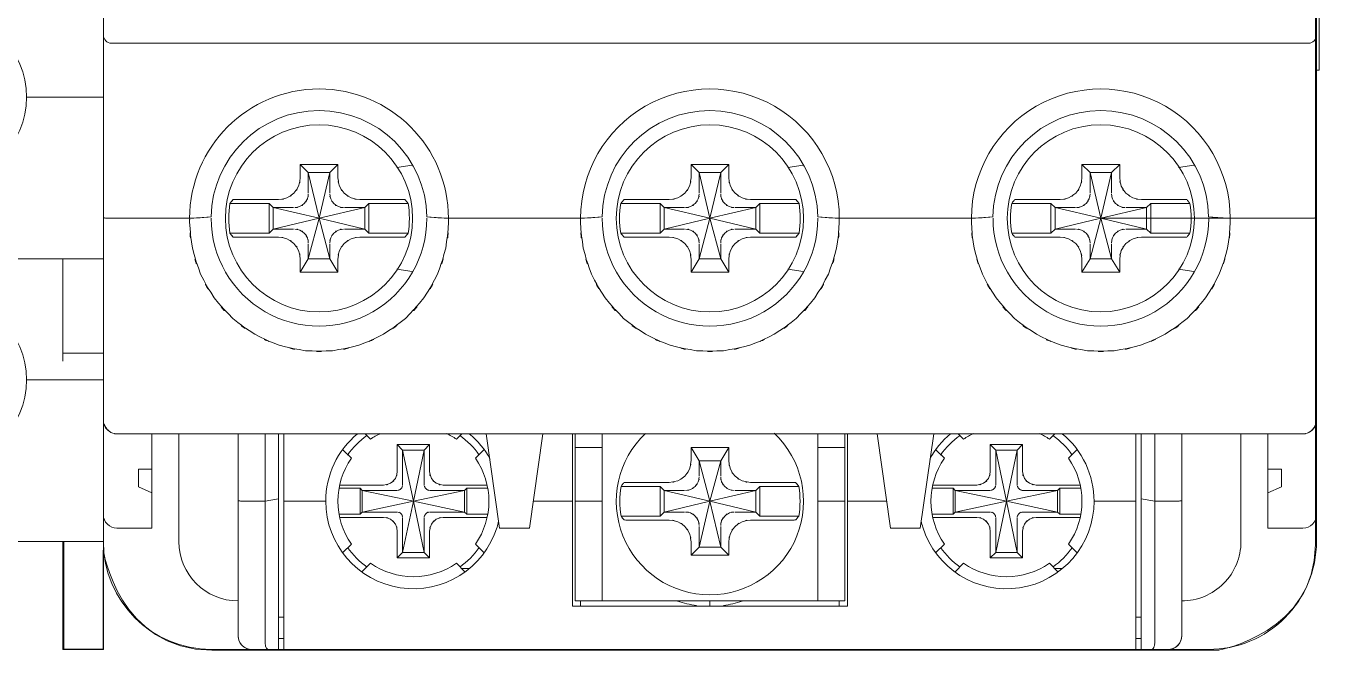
# Model space of a CAD drawing. Header units: millimetres. Extents: x 41 to 1635, y 11 to 1528.
# Drawn here: x 426.7 to 477.9, y 1109.6 to 1134.3 of the extents above; entities that cross this region are included whole.
import ezdxf

# ---------------------------------------------------------------- set-up
doc = ezdxf.new("R2010")
doc.units = ezdxf.units.MM
doc.header["$LTSCALE"] = 8
doc.layers.get('0').update_dxf_attribs({"linetype": 'CONTINUOUS'})
doc.layers.add('PDF_Geometry', color=7, linetype='CONTINUOUS')

# ---------------------------------------------------------------- blocks, each defined once
blk = doc.blocks.new('Contactor1')
at = {"layer": 'PDF_Geometry', "lineweight": 9}
for points in [[(-0.64403, -1.10581), (-0.64403, -1.16265), (-0.62273, -1.16265), (-0.62273, 0.01665), (-0.64403, 0.01665), (-0.64403, -0.04019)], [(0.01805, -0.28953), (0.01805, -0.30303), (0.01805, -0.84295), (0.01805, -0.85716), (0.01665, -0.85716)], [(-0.62273, -0.87138), (-0.66324, -0.87138)], [(-0.52245, -0.92963), (-0.53322, -0.92963), (-0.50909, -0.9353), (-0.50338, -0.91116), (-0.51474, -0.91116), (-0.50909, -0.9353), (-0.53322, -0.94099), (-0.53322, -0.92963), (-0.53535, -0.92751), (-0.53535, -0.94313)], [(-0.51903, -0.91388), (-0.51903, -0.9069), (-0.49915, -0.9069), (-0.49915, -0.91388)], [(-0.51474, -0.92194), (-0.51474, -0.91116), (-0.51903, -0.9069)], [(-0.50338, -0.92194), (-0.50338, -0.91116), (-0.49915, -0.9069)], [(-0.46806, -0.90858), (-0.46001, -0.90724)], [(-0.31641, -0.92963), (-0.3272, -0.92963), (-0.30305, -0.9353), (-0.29735, -0.91116), (-0.30873, -0.91116), (-0.30305, -0.9353), (-0.3272, -0.94099), (-0.3272, -0.92963), (-0.32933, -0.92751), (-0.32933, -0.94313)], [(-0.31301, -0.91388), (-0.31301, -0.9069), (-0.29309, -0.9069), (-0.29309, -0.91388)], [(-0.30873, -0.92194), (-0.30873, -0.91116), (-0.31301, -0.9069)], [(-0.29735, -0.92194), (-0.29735, -0.91116), (-0.29309, -0.9069)], [(-0.26203, -0.90858), (-0.25399, -0.90724)], [(-0.1104, -0.92963), (-0.12116, -0.92963), (-0.09703, -0.9353), (-0.09133, -0.91116), (-0.1027, -0.91116), (-0.09703, -0.9353), (-0.12116, -0.94099), (-0.12116, -0.92963), (-0.12331, -0.92751), (-0.12331, -0.94313)], [(-0.10698, -0.91388), (-0.10698, -0.9069), (-0.08709, -0.9069), (-0.08709, -0.91388)], [(-0.1027, -0.92194), (-0.1027, -0.91116), (-0.10698, -0.9069)], [(-0.09133, -0.92194), (-0.09133, -0.91116), (-0.08709, -0.9069)], [(-0.05603, -0.90858), (-0.04795, -0.90724)], [(-0.55305, -0.92535), (-0.53051, -0.92535)], [(-0.48765, -0.92535), (-0.4651, -0.92535)], [(-0.34702, -0.92535), (-0.32447, -0.92535)], [(-0.2816, -0.92535), (-0.25908, -0.92535)], [(-0.14099, -0.92535), (-0.11845, -0.92535)], [(-0.07559, -0.92535), (-0.05308, -0.92535)], [(-0.49573, -0.94099), (-0.48492, -0.94099), (-0.50909, -0.9353), (-0.48492, -0.92963), (-0.48492, -0.94099), (-0.48278, -0.94313)], [(-0.28969, -0.94099), (-0.2789, -0.94099), (-0.30305, -0.9353), (-0.2789, -0.92963), (-0.2789, -0.94099), (-0.27676, -0.94313)], [(-0.08367, -0.94099), (-0.07288, -0.94099), (-0.09703, -0.9353), (-0.07288, -0.92963), (-0.07288, -0.94099), (-0.07073, -0.94313)], [(-0.51474, -0.94867), (-0.51474, -0.95662), (-0.50909, -0.9353), (-0.50338, -0.95662), (-0.50338, -0.94867)], [(-0.30873, -0.94867), (-0.30873, -0.95662), (-0.30305, -0.9353), (-0.29735, -0.95662), (-0.29735, -0.94867)], [(-0.1027, -0.94867), (-0.1027, -0.95662), (-0.09703, -0.9353), (-0.09133, -0.95662), (-0.09133, -0.94867)], [(-0.09703, -0.9353), (-0.01178, -0.9353)], [(-0.53051, -0.94526), (-0.55305, -0.94526)], [(-0.4651, -0.94526), (-0.48765, -0.94526)], [(-0.32447, -0.94526), (-0.34702, -0.94526)], [(-0.25908, -0.94526), (-0.2816, -0.94526)], [(-0.11845, -0.94526), (-0.14099, -0.94526)], [(-0.05308, -0.94526), (-0.07559, -0.94526)], [(-0.79324, -0.95662), (-0.62273, -0.95662)], [(-0.64403, -1.01063), (-0.64403, -0.95662)], [(-0.49915, -0.96373), (-0.50338, -0.95662), (-0.51474, -0.95662), (-0.51903, -0.96373)], [(-0.49915, -0.95676), (-0.49915, -0.96373), (-0.51903, -0.96373), (-0.51903, -0.95676)], [(-0.29309, -0.96373), (-0.29735, -0.95662), (-0.30873, -0.95662), (-0.31301, -0.96373)], [(-0.29309, -0.95676), (-0.29309, -0.96373), (-0.31301, -0.96373), (-0.31301, -0.95676)], [(-0.08709, -0.96373), (-0.09133, -0.95662), (-0.1027, -0.95662), (-0.10698, -0.96373)], [(-0.08709, -0.95676), (-0.08709, -0.96373), (-0.10698, -0.96373), (-0.10698, -0.95676)], [(-0.46002, -0.96338), (-0.46806, -0.96205)], [(-0.25399, -0.96338), (-0.26203, -0.96205)], [(-0.04798, -0.96338), (-0.05603, -0.96205)], [(-0.64403, -1.00635), (-0.62273, -1.00635)], [(-0.62273, -1.02056), (-0.66324, -1.02056)], [(-0.59716, -1.04898), (-0.59716, -1.06762), (-0.60426, -1.06762), (-0.60426, -1.07695), (-0.59716, -1.08006)], [(-0.54744, -1.08449), (-0.53749, -1.08449), (-0.53749, -1.04898)], [(-0.52755, -1.16265), (-0.52755, -1.15913), (-0.52755, -1.08449), (-0.52755, -1.04898)], [(-0.39115, -1.04898), (-0.39823, -1.09872), (-0.41388, -1.09872), (-0.42098, -1.04898)], [(-0.37551, -1.04898), (-0.37551, -1.05609), (-0.37551, -1.08449), (-0.37551, -1.13991), (-0.23059, -1.13991), (-0.23059, -1.08449), (-0.23059, -1.04898)], [(-0.23201, -1.04898), (-0.23201, -1.05609), (-0.23201, -1.08449), (-0.23201, -1.13708), (-0.24622, -1.13708), (-0.25333, -1.13708), (-0.35277, -1.13708), (-0.35988, -1.13708), (-0.37409, -1.13708), (-0.37409, -1.08449), (-0.37409, -1.05609), (-0.37409, -1.04898)], [(-0.35988, -1.04898), (-0.35988, -1.05609), (-0.35988, -1.08449), (-0.35988, -1.13708)], [(-0.24622, -1.13708), (-0.24622, -1.08449), (-0.24622, -1.05609), (-0.24622, -1.04898)], [(-0.18512, -1.04898), (-0.19223, -1.09872), (-0.20785, -1.09872), (-0.21495, -1.04898)], [(-0.07573, -1.04898), (-0.07573, -1.08326), (-0.07573, -1.16265)], [(-0.06862, -1.04898), (-0.06862, -1.08449), (-0.05866, -1.08449)], [(-0.00894, -1.08006), (-0.00183, -1.07695), (-0.00183, -1.06762), (-0.00894, -1.06762), (-0.00894, -1.04898)], [(-0.45081, -1.05466), (-0.45366, -1.05749), (-0.46502, -1.05749), (-0.45934, -1.08449), (-0.48634, -1.09019), (-0.48634, -1.07881), (-0.48747, -1.07769), (-0.48747, -1.09131)], [(-0.45081, -1.06881), (-0.45081, -1.05466), (-0.46787, -1.05466), (-0.46787, -1.06881)], [(-0.46502, -1.07595), (-0.46502, -1.05749), (-0.46787, -1.05466)], [(-0.35988, -1.05609), (-0.37409, -1.05609)], [(-0.31301, -1.06306), (-0.31301, -1.05609), (-0.29309, -1.05609), (-0.29309, -1.06306)], [(-0.31301, -1.05609), (-0.30873, -1.06319), (-0.29735, -1.06319), (-0.29309, -1.05609)], [(-0.23201, -1.05609), (-0.24622, -1.05609)], [(-0.13823, -1.05466), (-0.14108, -1.05749), (-0.15244, -1.05749), (-0.14676, -1.08449), (-0.17373, -1.09019), (-0.17373, -1.07881), (-0.17488, -1.07769), (-0.17488, -1.09131)], [(-0.13823, -1.06881), (-0.13823, -1.05466), (-0.15527, -1.05466), (-0.15527, -1.06881)], [(-0.15244, -1.07595), (-0.15244, -1.05749), (-0.15527, -1.05466)], [(-0.45366, -1.07595), (-0.45366, -1.05749), (-0.45934, -1.08449), (-0.45366, -1.11149), (-0.46502, -1.11149), (-0.46787, -1.11434)], [(-0.29735, -1.07115), (-0.29735, -1.06319), (-0.30305, -1.08449), (-0.30873, -1.06319), (-0.30873, -1.07115)], [(-0.14108, -1.07595), (-0.14108, -1.05749), (-0.14676, -1.08449), (-0.14108, -1.11149), (-0.15244, -1.11149), (-0.15527, -1.11434)], [(-0.49608, -1.07598), (-0.47503, -1.07598)], [(-0.44365, -1.07598), (-0.42262, -1.07598)], [(-0.31641, -1.07881), (-0.3272, -1.07881), (-0.30305, -1.08449), (-0.3272, -1.09019), (-0.3272, -1.07881), (-0.32933, -1.07669)], [(-0.27676, -1.07669), (-0.27676, -1.09233), (-0.2789, -1.09019), (-0.2789, -1.07881), (-0.30305, -1.08449), (-0.30873, -1.10866), (-0.30873, -1.09785)], [(-0.18348, -1.07598), (-0.16245, -1.07598)], [(-0.13106, -1.07598), (-0.11003, -1.07598)], [(-0.53037, -1.08326), (-0.53749, -1.08449), (-0.53749, -1.15913)], [(-0.49833, -1.07769), (-0.48747, -1.07769)], [(-0.4679, -1.07881), (-0.48634, -1.07881), (-0.45934, -1.08449), (-0.43234, -1.07881), (-0.4312, -1.07769), (-0.42034, -1.07769)], [(-0.4312, -1.07769), (-0.4312, -1.09131), (-0.43234, -1.09019), (-0.43234, -1.07881), (-0.45078, -1.07881)], [(-0.18576, -1.07769), (-0.17488, -1.07769)], [(-0.15531, -1.07881), (-0.17373, -1.07881), (-0.14676, -1.08449), (-0.11978, -1.07881), (-0.11863, -1.07769), (-0.10776, -1.07769)], [(-0.11863, -1.07769), (-0.11863, -1.09131), (-0.11978, -1.09019), (-0.11978, -1.07881), (-0.13822, -1.07881)], [(-0.07573, -1.08326), (-0.06862, -1.08449), (-0.06862, -1.15913)], [(-0.49833, -1.09131), (-0.48747, -1.09131), (-0.48634, -1.09019), (-0.4679, -1.09019)], [(-0.46502, -1.09306), (-0.46502, -1.11149), (-0.45934, -1.08449), (-0.43234, -1.09019), (-0.45078, -1.09019)], [(-0.3962, -1.08449), (-0.37551, -1.08449)], [(-0.37409, -1.08449), (-0.35988, -1.08449)], [(-0.28969, -1.09019), (-0.2789, -1.09019), (-0.30305, -1.08449), (-0.29735, -1.10866), (-0.30873, -1.10866), (-0.31301, -1.11292)], [(-0.24622, -1.08449), (-0.23201, -1.08449)], [(-0.23059, -1.08449), (-0.20987, -1.08449)], [(-0.18576, -1.09131), (-0.17488, -1.09131), (-0.17373, -1.09019), (-0.15531, -1.09019)], [(-0.15244, -1.09306), (-0.15244, -1.11149), (-0.14676, -1.08449), (-0.11978, -1.09019), (-0.13822, -1.09019)], [(-0.47503, -1.09303), (-0.49608, -1.09303)], [(-0.45081, -1.11434), (-0.45366, -1.11149), (-0.45366, -1.09306)], [(-0.42262, -1.09303), (-0.44365, -1.09303)], [(-0.4312, -1.09131), (-0.42034, -1.09131)], [(-0.32447, -1.09442), (-0.34688, -1.09442)], [(-0.25922, -1.09442), (-0.2816, -1.09442)], [(-0.16245, -1.09303), (-0.18348, -1.09303)], [(-0.13823, -1.11434), (-0.14108, -1.11149), (-0.14108, -1.09306)], [(-0.11003, -1.09303), (-0.13106, -1.09303)], [(-0.11863, -1.09131), (-0.10776, -1.09131)], [(-0.46787, -1.1002), (-0.46787, -1.11434), (-0.45081, -1.11434), (-0.45081, -1.1002)], [(-0.29735, -1.09785), (-0.29735, -1.10866), (-0.29309, -1.11292)], [(-0.15527, -1.1002), (-0.15527, -1.11434), (-0.13823, -1.11434), (-0.13823, -1.1002)], [(-0.29309, -1.10594), (-0.29309, -1.11292), (-0.31301, -1.11292), (-0.31301, -1.10594)], [(-0.42998, -1.12002), (-0.43385, -1.12002)], [(-0.11742, -1.12002), (-0.12127, -1.12002)], [(-0.37124, -1.13991), (-0.37124, -1.13708)], [(-0.30305, -1.13708), (-0.30305, -1.13991)], [(-0.23485, -1.13708), (-0.23485, -1.13991)], [(-0.52755, -1.1456), (-0.53037, -1.1456)], [(-0.07573, -1.1456), (-0.07856, -1.1456)], [(-0.52755, -1.15695), (-0.53037, -1.15695)], [(-0.07573, -1.15695), (-0.07856, -1.15695)], [(-0.53037, -1.16265), (-0.52755, -1.16265), (-0.07856, -1.16265)]]:
    blk.add_lwpolyline(points, dxfattribs=at)
for points in [[(-0.97313, -0.43802), (-0.82165, -0.43802), (-0.81935, -0.43802), (-0.81653, -0.43802), (-0.81653, -0.42949), (-0.81935, -0.42949), (-0.81935, -0.37408), (-0.79324, -0.37408), (-0.79324, -0.77192), (-0.79324, -0.78737), (-0.79324, -0.82698), (-0.79324, -0.83869), (-0.79324, -0.93494), (-0.79324, -1.04188), (-0.79324, -1.0916), (-0.79324, -1.10581), (-0.62273, -1.10581, 0.414184), (-0.56591, -1.16265)], [(-0.16324, -0.43802), (-0.01178, -0.43802), (-0.00948, -0.43802), (-0.00663, -0.43802), (-0.00663, -0.42949), (-0.00948, -0.42949), (-0.00948, -0.37408), (0.01665, -0.37408), (0.01665, -0.77192), (0.01665, -0.78737), (0.01665, -0.82698), (0.01665, -0.83869), (0.01665, -0.93494), (0.01665, -1.04188), (0.01665, -1.0916), (0.01665, -1.10581, -0.414225), (-0.04019, -1.16265), (-0.06151, -1.16265), (-0.07037, -1.16265), (-0.07573, -1.16265), (-0.07856, -1.16265), (-0.07856, -1.15913), (-0.07856, -1.08449), (-0.07856, -1.04898)], [(-0.61563, -1.04898, -0.414612), (-0.62273, -1.04188), (-0.62273, -1.0916), (-0.62273, -1.04188), (-0.62273, -0.93494), (-0.62273, -0.83869), (-0.62273, -0.82698), (-0.62273, -0.78737), (-0.62273, -0.77192), (-0.59662, -0.77192), (-0.59662, -0.71649)], [(-0.00894, -1.06762), (-0.00894, -1.08006), (-0.00894, -1.09872), (0.00953, -1.09872, 0.413835), (0.01665, -1.0916), (0.01665, -1.04188), (0.01665, -0.93494), (0.01665, -0.83869, -0.41407), (0.01238, -0.84295), (-0.61848, -0.84295, -0.413498), (-0.62273, -0.83869), (-0.62273, -0.93494)], [(-0.61848, -0.9353), (-0.57727, -0.9353, -0.999876), (-0.44085, -0.9353), (-0.37124, -0.9353, -1.000114), (-0.23485, -0.9353), (-0.16522, -0.9353, -1.00005), (-0.02881, -0.9353), (0.01238, -0.9353)], [(-0.52245, -0.94099), (-0.53322, -0.94099), (-0.53535, -0.94313), (-0.55603, -0.94313, -0.082663), (-0.55603, -0.92751), (-0.53535, -0.92751)], [(-0.49573, -0.92963), (-0.48492, -0.92963), (-0.48278, -0.92751), (-0.46212, -0.92751, -0.084005), (-0.46212, -0.94313), (-0.48278, -0.94313), (-0.48278, -0.92751)], [(-0.31641, -0.94099), (-0.3272, -0.94099), (-0.32933, -0.94313), (-0.35003, -0.94313, -0.081319), (-0.35003, -0.92751), (-0.32933, -0.92751)], [(-0.28969, -0.92963), (-0.2789, -0.92963), (-0.27676, -0.92751), (-0.25609, -0.92751, -0.084004), (-0.25609, -0.94313), (-0.27676, -0.94313), (-0.27676, -0.92751)], [(-0.1104, -0.94099), (-0.12116, -0.94099), (-0.12331, -0.94313), (-0.14401, -0.94313, -0.079997), (-0.14401, -0.92751), (-0.12331, -0.92751)], [(-0.08367, -0.92963), (-0.07288, -0.92963), (-0.07073, -0.92751), (-0.05006, -0.92751, -0.082661), (-0.05006, -0.94313), (-0.07073, -0.94313), (-0.07073, -0.92751)], [(-0.58295, -1.04898), (-0.58295, -1.10581, 0.414153), (-0.55169, -1.13708)], [(-0.53037, -1.04898), (-0.53037, -1.08326), (-0.53037, -1.16265), (-0.53573, -1.16265), (-0.54459, -1.16265), (-0.56591, -1.16265), (-0.54459, -1.16265, -0.368972), (-0.5516, -1.15667, -0.037079), (-0.55169, -1.15553), (-0.55169, -1.08412), (-0.55169, -1.04898)], [(-0.52755, -1.08449), (-0.50552, -1.08449, -0.224029), (-0.48876, -1.04891)], [(-0.48481, -1.04898), (-0.48201, -1.0518, -0.037068), (-0.47677, -1.04873)], [(-0.44191, -1.04873, -0.035334), (-0.43667, -1.0518), (-0.43385, -1.04898)], [(-0.33698, -1.04869, 0.678214), (-0.30305, -1.13384, 0.678163), (-0.26914, -1.04862)], [(-0.17223, -1.04898), (-0.16941, -1.0518, -0.037069), (-0.16417, -1.04873)], [(-0.12934, -1.04873, -0.037957), (-0.1241, -1.0518), (-0.12127, -1.04898)], [(-0.11734, -1.04891, -0.224063), (-0.10059, -1.08449), (-0.07856, -1.08449)], [(-0.05441, -1.15553, -0.41349), (-0.06151, -1.16265, 0.365894), (-0.05448, -1.15671, 0.027495), (-0.05441, -1.15553), (-0.05441, -1.08412), (-0.05441, -1.04898)], [(-0.05441, -1.13708, 0.41441), (-0.02316, -1.10581), (-0.02316, -1.04898)], [(-0.49651, -1.11159), (-0.49203, -1.10715, -0.313248), (-0.49203, -1.06185), (-0.49651, -1.05738)], [(-0.42219, -1.05738), (-0.42662, -1.06185, -0.311866), (-0.42662, -1.10715), (-0.42219, -1.11159)], [(-0.1839, -1.11159), (-0.17945, -1.10715, -0.312786), (-0.17945, -1.06185), (-0.18392, -1.05738)], [(-0.10959, -1.05738), (-0.11406, -1.06185, -0.312786), (-0.11406, -1.10715), (-0.1096, -1.11159)], [(-0.62273, -1.0916, 0.414237), (-0.61563, -1.09872), (-0.59716, -1.09872), (-0.59716, -1.08006), (-0.59716, -1.06762)], [(-0.31641, -1.09019), (-0.3272, -1.09019), (-0.32933, -1.09233), (-0.3499, -1.09233, -0.082611), (-0.3499, -1.07669), (-0.32933, -1.07669), (-0.32933, -1.09233)], [(-0.34785, -1.0746, 0.000599), (-0.34688, -1.07455), (-0.32447, -1.07455)], [(-0.28969, -1.07881), (-0.2789, -1.07881), (-0.27676, -1.07669), (-0.2562, -1.07669, -0.082591), (-0.2562, -1.09233), (-0.27676, -1.09233)], [(-0.2816, -1.07455), (-0.25922, -1.07455, 0.001711), (-0.25822, -1.0746)], [(-0.50552, -1.08449, 0.859863), (-0.41526, -1.0982, 0.023926), (-0.4144, -1.09503)], [(-0.19172, -1.09503, 0.026957), (-0.19084, -1.0982, 0.859775), (-0.10058, -1.08451)], [(-0.43223, -1.12166), (-0.43667, -1.1172, -0.312496), (-0.48201, -1.1172), (-0.48648, -1.12166)], [(-0.11965, -1.12166), (-0.1241, -1.1172, -0.312689), (-0.16941, -1.1172), (-0.17387, -1.12166)]]:
    blk.add_lwpolyline(points, format="xyb", dxfattribs=at)
for points in [[(-0.61563, -1.04898), (0.00953, -1.04898)], [(-0.62273, -1.0916), (-0.62273, -1.10581)]]:
    blk.add_lwpolyline(points, close=True, dxfattribs=at)
at = {"layer": 'PDF_Geometry', "lineweight": 20}
blk.add_lwpolyline([(-0.79295, -1.10573), (-0.79295, -1.16244), (-0.77212, -1.16244), (-0.77212, -1.10573), (-0.64365, -1.10573), (-0.64365, -1.16244), (-0.62281, -1.16244), (-0.62281, -1.11035)], dxfattribs=at)
at = {"layer": 'PDF_Geometry', "lineweight": 9}
for centre, radius in [((-0.70798, -0.87136), 0.04474), ((-0.50908, -0.93532), 0.04934), ((-0.30306, -0.93532), 0.04934), ((-0.09704, -0.9353), 0.04933), ((-0.70798, -1.02054), 0.04474)]:
    blk.add_circle(centre, radius, dxfattribs=at)
for centre, radius, start, end in [((-0.50909, -0.93533), 0.05685, 0.86771, 179.11648), ((-0.30305, -0.93532), 0.05684, 0.85881, 179.11635), ((-0.09704, -0.93534), 0.05686, 0.87646, 179.12555), ((-0.59826, -0.60434), 0.3317, 274.26783, 274.92731), ((-0.50907, -0.93532), 0.05684, 179.98321, 0.01689), ((-0.41195, -0.50581), 0.43054, 265.14839, 265.65646), ((-0.38866, -0.65021), 0.28569, 274.23274, 274.99568), ((-0.30303, -0.93531), 0.05685, 179.9862, 0.01385), ((-0.21391, -0.60642), 0.32962, 265.05493, 265.71615), ((-0.18592, -0.61172), 0.32432, 274.31449, 274.98166), ((-0.09701, -0.93532), 0.05684, 179.98321, 0.01083), ((-0.00558, -0.57649), 0.35964, 265.0983, 265.70655), ((-0.11577, -0.89327), 0.08248, 321.67527, 322.23904), ((0.00954, -1.04188), 0.0071, 269.944, 359.9432), ((-0.45945, -1.08458), 0.04631, 28.86339, 50.38381), ((-0.14646, -1.08478), 0.04658, 129.63957, 151.04301), ((-0.45904, -1.0848), 0.04285, 125.29938, 144.85519), ((-0.45917, -1.08439), 0.04223, 35.06404, 54.93588), ((-0.14701, -1.08415), 0.042, 125.1907, 145.12009), ((-0.14651, -1.08416), 0.04201, 34.88264, 54.80774), ((-0.45867, -1.08385), 0.04336, 215.26062, 234.58482), ((-0.4597, -1.08409), 0.04297, 305.23604, 324.76404), ((-0.14666, -1.08451), 0.04249, 214.99565, 234.69356), ((-0.14743, -1.08385), 0.04336, 305.41527, 324.73937), ((-0.30326, -1.08486), 0.05502, 252.21498, 262.79235), ((-0.30277, -1.08541), 0.05447, 277.20227, 287.85848), ((-0.54458, -1.15554), 0.0071, 179.9447, 269.94765)]:
    blk.add_arc(centre, radius, start, end, dxfattribs=at)
at = {"layer": 'PDF_Geometry', "lineweight": 20}
for points in [[(0.01608, -1.10747), (0.01608, -1.06116), (0.01608, -0.03859), (0.01608, -0.03859)], [(-0.62281, -1.11035), (-0.62281, -1.11035), (-0.6147, -1.16302), (-0.56552, -1.16302)], [(-0.03484, -1.16302), (-0.03484, -1.16302), (0.01608, -1.15376), (0.01608, -1.10747)], [(-0.56552, -1.16302), (-0.51633, -1.16302), (-0.03484, -1.16302), (-0.03484, -1.16302)]]:
    blk.add_open_spline(points, degree=3, dxfattribs=at)
at = {"layer": 'PDF_Geometry', "lineweight": 9}
for points in [[(-0.51987, -0.91837), (-0.51822, -0.91169), (-0.51995, -0.92066), (-0.51903, -0.91388)], [(-0.49915, -0.91388), (-0.49819, -0.92066), (-0.49991, -0.9117), (-0.49827, -0.91835)], [(-0.31385, -0.91837), (-0.31219, -0.91169), (-0.31394, -0.92066), (-0.31301, -0.91388)], [(-0.29309, -0.91388), (-0.29216, -0.92066), (-0.29388, -0.9117), (-0.29226, -0.91835)], [(-0.10784, -0.91837), (-0.10616, -0.91169), (-0.1079, -0.92066), (-0.10698, -0.91388)], [(-0.08709, -0.91388), (-0.08617, -0.92066), (-0.08785, -0.9117), (-0.08623, -0.91835)], [(-0.52233, -0.92206), (-0.51835, -0.91673), (-0.52323, -0.92413), (-0.51987, -0.91837)], [(-0.49827, -0.91835), (-0.4949, -0.92412), (-0.4998, -0.91672), (-0.49581, -0.92206)], [(-0.3163, -0.92206), (-0.31233, -0.91673), (-0.3172, -0.92413), (-0.31385, -0.91837)], [(-0.29226, -0.91835), (-0.28888, -0.92412), (-0.29377, -0.91672), (-0.2898, -0.92206)], [(-0.11028, -0.92206), (-0.1063, -0.91673), (-0.1112, -0.92413), (-0.10784, -0.91837)], [(-0.08623, -0.91835), (-0.08285, -0.92412), (-0.08774, -0.91672), (-0.0838, -0.92206)], [(-0.55603, -0.92751), (-0.55527, -0.92652), (-0.55628, -0.92783), (-0.55555, -0.92685)], [(-0.55555, -0.92685), (-0.55478, -0.92588), (-0.55578, -0.92716), (-0.55502, -0.9262)], [(-0.55502, -0.9262), (-0.55428, -0.92523), (-0.55527, -0.92652), (-0.55451, -0.92556)], [(-0.55402, -0.92542), (-0.55483, -0.92555), (-0.55383, -0.92526), (-0.55451, -0.92556)], [(-0.55305, -0.92535), (-0.55451, -0.92544), (-0.55251, -0.92533), (-0.55402, -0.92542)], [(-0.53051, -0.92535), (-0.52373, -0.92444), (-0.53267, -0.92615), (-0.52603, -0.92451)], [(-0.52603, -0.92451), (-0.52028, -0.92116), (-0.52767, -0.92604), (-0.52233, -0.92206)], [(-0.51931, -0.92915), (-0.51553, -0.92692), (-0.5204, -0.93017), (-0.51688, -0.92753)], [(-0.51688, -0.92753), (-0.5142, -0.92401), (-0.51748, -0.92888), (-0.51523, -0.92508)], [(-0.51523, -0.92508), (-0.51427, -0.92119), (-0.51526, -0.92644), (-0.51474, -0.92245)], [(-0.50291, -0.92506), (-0.50066, -0.92887), (-0.50392, -0.92398), (-0.50128, -0.92752)], [(-0.50341, -0.92245), (-0.5029, -0.92641), (-0.50384, -0.9212), (-0.50291, -0.92506)], [(-0.50128, -0.92752), (-0.49774, -0.93017), (-0.50263, -0.92691), (-0.49885, -0.92915)], [(-0.49581, -0.92206), (-0.49049, -0.92604), (-0.49788, -0.92115), (-0.49213, -0.92451)], [(-0.49213, -0.92451), (-0.48545, -0.92616), (-0.49442, -0.92444), (-0.48765, -0.92535)], [(-0.46412, -0.92542), (-0.46562, -0.92533), (-0.46363, -0.92544), (-0.4651, -0.92535)], [(-0.4636, -0.92556), (-0.46431, -0.92526), (-0.46331, -0.92555), (-0.46412, -0.92542)], [(-0.4636, -0.92556), (-0.46285, -0.92652), (-0.46388, -0.92523), (-0.46309, -0.9262)], [(-0.46309, -0.9262), (-0.46235, -0.92716), (-0.46337, -0.92588), (-0.46259, -0.92685)], [(-0.46259, -0.92685), (-0.46185, -0.92783), (-0.46285, -0.92652), (-0.46212, -0.92751)], [(-0.35003, -0.92751), (-0.34927, -0.92652), (-0.35027, -0.92783), (-0.34952, -0.92685)], [(-0.34952, -0.92685), (-0.34876, -0.92588), (-0.34976, -0.92716), (-0.34901, -0.9262)], [(-0.34901, -0.9262), (-0.34824, -0.92523), (-0.34927, -0.92652), (-0.34849, -0.92556)], [(-0.34799, -0.92542), (-0.34881, -0.92555), (-0.34781, -0.92526), (-0.34849, -0.92556)], [(-0.34702, -0.92535), (-0.34847, -0.92544), (-0.34651, -0.92533), (-0.34799, -0.92542)], [(-0.32447, -0.92535), (-0.3177, -0.92444), (-0.32665, -0.92615), (-0.32001, -0.92451)], [(-0.32001, -0.92451), (-0.31426, -0.92116), (-0.32166, -0.92604), (-0.3163, -0.92206)], [(-0.31328, -0.92915), (-0.30951, -0.92692), (-0.31435, -0.93017), (-0.31085, -0.92753)], [(-0.31085, -0.92753), (-0.30819, -0.92401), (-0.31145, -0.92888), (-0.30922, -0.92508)], [(-0.30922, -0.92508), (-0.30827, -0.92119), (-0.30924, -0.92644), (-0.30872, -0.92245)], [(-0.2969, -0.92506), (-0.29466, -0.92887), (-0.2979, -0.92398), (-0.29526, -0.92752)], [(-0.29737, -0.92245), (-0.29687, -0.92641), (-0.29784, -0.9212), (-0.2969, -0.92506)], [(-0.29526, -0.92752), (-0.29173, -0.93017), (-0.29662, -0.92691), (-0.29283, -0.92915)], [(-0.2898, -0.92206), (-0.28445, -0.92604), (-0.29184, -0.92115), (-0.28609, -0.92451)], [(-0.28609, -0.92451), (-0.27945, -0.92616), (-0.2884, -0.92444), (-0.2816, -0.92535)], [(-0.2581, -0.92542), (-0.2596, -0.92533), (-0.2576, -0.92544), (-0.25908, -0.92535)], [(-0.25759, -0.92556), (-0.25828, -0.92526), (-0.2573, -0.92555), (-0.2581, -0.92542)], [(-0.25759, -0.92556), (-0.25681, -0.92652), (-0.25785, -0.92523), (-0.25706, -0.9262)], [(-0.25706, -0.9262), (-0.25634, -0.92716), (-0.25733, -0.92588), (-0.25658, -0.92685)], [(-0.25658, -0.92685), (-0.25583, -0.92783), (-0.25681, -0.92652), (-0.25609, -0.92751)], [(-0.14401, -0.92751), (-0.14324, -0.92652), (-0.14424, -0.92783), (-0.14351, -0.92685)], [(-0.14351, -0.92685), (-0.14274, -0.92588), (-0.14376, -0.92716), (-0.14299, -0.9262)], [(-0.14299, -0.9262), (-0.14222, -0.92523), (-0.14324, -0.92652), (-0.14247, -0.92556)], [(-0.14198, -0.92542), (-0.14278, -0.92555), (-0.14178, -0.92526), (-0.14247, -0.92556)], [(-0.14099, -0.92535), (-0.14245, -0.92544), (-0.14047, -0.92533), (-0.14198, -0.92542)], [(-0.11845, -0.92535), (-0.11167, -0.92444), (-0.12062, -0.92615), (-0.11399, -0.92451)], [(-0.11399, -0.92451), (-0.10823, -0.92116), (-0.11563, -0.92604), (-0.11028, -0.92206)], [(-0.10727, -0.92915), (-0.10348, -0.92692), (-0.10837, -0.93017), (-0.10483, -0.92753)], [(-0.10483, -0.92753), (-0.10217, -0.92401), (-0.10544, -0.92888), (-0.10319, -0.92508)], [(-0.10319, -0.92508), (-0.10224, -0.92119), (-0.10322, -0.92644), (-0.1027, -0.92245)], [(-0.09088, -0.92506), (-0.08863, -0.92887), (-0.09188, -0.92398), (-0.08924, -0.92752)], [(-0.09134, -0.92245), (-0.09085, -0.92641), (-0.09181, -0.9212), (-0.09088, -0.92506)], [(-0.08924, -0.92752), (-0.08572, -0.93017), (-0.09059, -0.92691), (-0.0868, -0.92915)], [(-0.0838, -0.92206), (-0.07844, -0.92604), (-0.08584, -0.92115), (-0.08009, -0.92451)], [(-0.08009, -0.92451), (-0.07342, -0.92616), (-0.0824, -0.92444), (-0.07559, -0.92535)], [(-0.05208, -0.92542), (-0.05358, -0.92533), (-0.05159, -0.92544), (-0.05308, -0.92535)], [(-0.05156, -0.92556), (-0.05226, -0.92526), (-0.05128, -0.92555), (-0.05208, -0.92542)], [(-0.05156, -0.92556), (-0.0508, -0.92652), (-0.05184, -0.92523), (-0.05106, -0.9262)], [(-0.05106, -0.9262), (-0.0503, -0.92716), (-0.05131, -0.92588), (-0.05056, -0.92685)], [(-0.05056, -0.92685), (-0.04981, -0.92783), (-0.0508, -0.92652), (-0.05006, -0.92751)], [(-0.57727, -0.93729), (-0.57573, -0.95806), (-0.57856, -0.93044), (-0.57585, -0.9511)], [(-0.52192, -0.92965), (-0.51798, -0.92912), (-0.5232, -0.9301), (-0.51931, -0.92915)], [(-0.49885, -0.92915), (-0.49492, -0.9301), (-0.5002, -0.92912), (-0.49622, -0.92965)], [(-0.44228, -0.95109), (-0.43955, -0.93044), (-0.4424, -0.95805), (-0.44085, -0.93729)], [(-0.37124, -0.93729), (-0.36973, -0.95806), (-0.37255, -0.93044), (-0.36984, -0.9511)], [(-0.31591, -0.92965), (-0.31195, -0.92912), (-0.31717, -0.9301), (-0.31328, -0.92915)], [(-0.29283, -0.92915), (-0.28891, -0.9301), (-0.29416, -0.92912), (-0.29022, -0.92965)], [(-0.23626, -0.95109), (-0.23355, -0.93044), (-0.23638, -0.95805), (-0.23485, -0.93729)], [(-0.16522, -0.93729), (-0.1637, -0.95806), (-0.16652, -0.93044), (-0.16381, -0.9511)], [(-0.10988, -0.92965), (-0.10595, -0.92912), (-0.11116, -0.9301), (-0.10727, -0.92915)], [(-0.0868, -0.92915), (-0.08291, -0.9301), (-0.08815, -0.92912), (-0.08419, -0.92965)], [(-0.03023, -0.95109), (-0.02752, -0.93044), (-0.03034, -0.95805), (-0.02881, -0.93729)], [(-0.62273, -0.93494), (-0.62233, -0.9352), (-0.62298, -0.93494), (-0.62241, -0.93508)], [(-0.62241, -0.93508), (-0.62098, -0.93526), (-0.62281, -0.93501), (-0.62149, -0.9352)], [(-0.62149, -0.9352), (-0.61945, -0.93534), (-0.62222, -0.93519), (-0.62012, -0.93527)], [(-0.62012, -0.93527), (-0.61765, -0.93533), (-0.62092, -0.93527), (-0.61848, -0.9353)], [(-0.57727, -0.9353), (-0.57172, -0.93501), (-0.57912, -0.9354), (-0.57358, -0.93512)], [(-0.57724, -0.9353), (-0.5773, -0.9368), (-0.57724, -0.93481), (-0.57727, -0.9363)], [(-0.57727, -0.9363), (-0.57727, -0.93778), (-0.57727, -0.9358), (-0.57727, -0.93729)], [(-0.56977, -0.93481), (-0.56395, -0.93435), (-0.57172, -0.93496), (-0.56591, -0.93448)], [(-0.51928, -0.94149), (-0.5232, -0.94053), (-0.51795, -0.94151), (-0.52192, -0.94099)], [(-0.51685, -0.94313), (-0.52037, -0.94045), (-0.51551, -0.94374), (-0.51928, -0.94149)], [(-0.49883, -0.94148), (-0.50262, -0.9437), (-0.49773, -0.94045), (-0.50126, -0.9431)], [(-0.49622, -0.94099), (-0.50015, -0.94151), (-0.49494, -0.94053), (-0.49883, -0.94148)], [(-0.45224, -0.93448), (-0.4464, -0.93496), (-0.4542, -0.93435), (-0.44837, -0.93481)], [(-0.44456, -0.93512), (-0.43903, -0.9354), (-0.44641, -0.93501), (-0.44085, -0.9353)], [(-0.44085, -0.9363), (-0.44091, -0.93481), (-0.44085, -0.9368), (-0.44088, -0.9353)], [(-0.44085, -0.93729), (-0.44085, -0.9358), (-0.44085, -0.93778), (-0.44085, -0.9363)], [(-0.37124, -0.9353), (-0.36572, -0.93501), (-0.37309, -0.9354), (-0.36758, -0.93512)], [(-0.37124, -0.9353), (-0.37127, -0.9368), (-0.37122, -0.93481), (-0.37124, -0.9363)], [(-0.37124, -0.9363), (-0.37127, -0.93778), (-0.37127, -0.9358), (-0.37124, -0.93729)], [(-0.36378, -0.93481), (-0.35792, -0.93435), (-0.36572, -0.93496), (-0.35988, -0.93448)], [(-0.31327, -0.94149), (-0.31717, -0.94053), (-0.31192, -0.94151), (-0.31591, -0.94099)], [(-0.31083, -0.94313), (-0.31435, -0.94045), (-0.30948, -0.94374), (-0.31327, -0.94149)], [(-0.29281, -0.94148), (-0.29659, -0.9437), (-0.29172, -0.94045), (-0.29523, -0.9431)], [(-0.29022, -0.94099), (-0.29412, -0.94151), (-0.28894, -0.94053), (-0.29281, -0.94148)], [(-0.24622, -0.93448), (-0.24038, -0.93496), (-0.24817, -0.93435), (-0.24233, -0.93481)], [(-0.23853, -0.93512), (-0.23299, -0.9354), (-0.24038, -0.93501), (-0.23485, -0.9353)], [(-0.23485, -0.9363), (-0.23488, -0.93481), (-0.23483, -0.9368), (-0.23488, -0.9353)], [(-0.23485, -0.93729), (-0.23485, -0.9358), (-0.23485, -0.93778), (-0.23485, -0.9363)], [(-0.16522, -0.9353), (-0.15969, -0.93501), (-0.16706, -0.9354), (-0.16152, -0.93512)], [(-0.16519, -0.9353), (-0.16524, -0.9368), (-0.16519, -0.93481), (-0.16522, -0.9363)], [(-0.16522, -0.9363), (-0.16523, -0.93778), (-0.16523, -0.9358), (-0.16522, -0.93729)], [(-0.15776, -0.93481), (-0.15191, -0.93435), (-0.15972, -0.93496), (-0.15385, -0.93448)], [(-0.10724, -0.94149), (-0.11116, -0.94053), (-0.10592, -0.94151), (-0.10988, -0.94099)], [(-0.1048, -0.94313), (-0.10833, -0.94045), (-0.10345, -0.94374), (-0.10724, -0.94149)], [(-0.08678, -0.94148), (-0.09059, -0.9437), (-0.0857, -0.94045), (-0.08923, -0.9431)], [(-0.08419, -0.94099), (-0.08812, -0.94151), (-0.08291, -0.94053), (-0.08678, -0.94148)], [(-0.0402, -0.93448), (-0.03435, -0.93496), (-0.04215, -0.93435), (-0.03631, -0.93481)], [(-0.03251, -0.93512), (-0.02698, -0.9354), (-0.03435, -0.93501), (-0.02883, -0.9353)], [(-0.02881, -0.9363), (-0.02888, -0.93481), (-0.02881, -0.9368), (-0.02887, -0.9353)], [(-0.02881, -0.93729), (-0.02881, -0.9358), (-0.02881, -0.93778), (-0.02881, -0.9363)], [(0.01401, -0.93527), (0.01155, -0.93533), (0.01483, -0.93527), (0.01238, -0.9353)], [(0.0154, -0.9352), (0.01335, -0.93534), (0.01612, -0.93519), (0.01401, -0.93527)], [(0.01631, -0.93508), (0.01485, -0.93526), (0.0167, -0.93501), (0.0154, -0.9352)], [(0.01665, -0.93494), (0.01626, -0.9352), (0.01691, -0.93494), (0.01631, -0.93508)], [(-0.57585, -0.9511), (-0.56994, -0.97173), (-0.57862, -0.94448), (-0.57149, -0.96474)], [(-0.55555, -0.94378), (-0.55628, -0.9428), (-0.55527, -0.9441), (-0.55603, -0.94313)], [(-0.55502, -0.94442), (-0.55578, -0.94345), (-0.55478, -0.94474), (-0.55555, -0.94378)], [(-0.55451, -0.94506), (-0.55527, -0.9441), (-0.55428, -0.94538), (-0.55502, -0.94442)], [(-0.55451, -0.94506), (-0.55383, -0.94534), (-0.55483, -0.94508), (-0.55402, -0.9452)], [(-0.55402, -0.9452), (-0.55251, -0.9453), (-0.55451, -0.94519), (-0.55305, -0.94526)], [(-0.52603, -0.94612), (-0.53267, -0.94448), (-0.52373, -0.94619), (-0.53051, -0.94526)], [(-0.52233, -0.94856), (-0.52765, -0.94459), (-0.52026, -0.94946), (-0.52603, -0.94612)], [(-0.51987, -0.95227), (-0.52323, -0.94651), (-0.51835, -0.95391), (-0.52233, -0.94856)], [(-0.51523, -0.94556), (-0.51745, -0.94176), (-0.5142, -0.94665), (-0.51685, -0.94313)], [(-0.51474, -0.94816), (-0.51526, -0.94422), (-0.51427, -0.94942), (-0.51523, -0.94556)], [(-0.50126, -0.9431), (-0.50392, -0.94663), (-0.50066, -0.94174), (-0.5029, -0.94555)], [(-0.5029, -0.94555), (-0.50387, -0.94944), (-0.50288, -0.9442), (-0.50341, -0.94816)], [(-0.49581, -0.94856), (-0.4998, -0.95391), (-0.4949, -0.94649), (-0.49827, -0.95224)], [(-0.49212, -0.94612), (-0.49787, -0.94946), (-0.49047, -0.94459), (-0.49581, -0.94856)], [(-0.48765, -0.94526), (-0.49442, -0.94619), (-0.48545, -0.94448), (-0.49212, -0.94612)], [(-0.4651, -0.94526), (-0.46363, -0.94519), (-0.46562, -0.9453), (-0.46412, -0.9452)], [(-0.46412, -0.9452), (-0.46331, -0.94508), (-0.46431, -0.94534), (-0.4636, -0.94506)], [(-0.46309, -0.94442), (-0.46388, -0.94538), (-0.46285, -0.9441), (-0.4636, -0.94506)], [(-0.46259, -0.94378), (-0.46337, -0.94474), (-0.46235, -0.94345), (-0.46309, -0.94442)], [(-0.46212, -0.94313), (-0.46285, -0.9441), (-0.46185, -0.9428), (-0.46259, -0.94378)], [(-0.44663, -0.96472), (-0.43952, -0.94448), (-0.4482, -0.97172), (-0.44228, -0.95109)], [(-0.36984, -0.9511), (-0.36391, -0.97173), (-0.3726, -0.94448), (-0.36547, -0.96474)], [(-0.34952, -0.94378), (-0.35027, -0.9428), (-0.34927, -0.9441), (-0.35003, -0.94313)], [(-0.34901, -0.94442), (-0.34976, -0.94345), (-0.34876, -0.94474), (-0.34952, -0.94378)], [(-0.34849, -0.94506), (-0.34927, -0.9441), (-0.34824, -0.94538), (-0.34901, -0.94442)], [(-0.34849, -0.94506), (-0.34781, -0.94534), (-0.34881, -0.94508), (-0.34799, -0.9452)], [(-0.34799, -0.9452), (-0.34651, -0.9453), (-0.34847, -0.94519), (-0.34702, -0.94526)], [(-0.31998, -0.94612), (-0.32666, -0.94448), (-0.3177, -0.94619), (-0.32447, -0.94526)], [(-0.31628, -0.94856), (-0.32165, -0.94459), (-0.31423, -0.94946), (-0.31998, -0.94612)], [(-0.31385, -0.95227), (-0.3172, -0.94651), (-0.31233, -0.95391), (-0.31628, -0.94856)], [(-0.30922, -0.94556), (-0.31142, -0.94176), (-0.30819, -0.94665), (-0.31083, -0.94313)], [(-0.30872, -0.94816), (-0.30923, -0.94422), (-0.30827, -0.94942), (-0.30922, -0.94556)], [(-0.29523, -0.9431), (-0.2979, -0.94663), (-0.29462, -0.94174), (-0.2969, -0.94555)], [(-0.2969, -0.94555), (-0.29784, -0.94944), (-0.29687, -0.9442), (-0.29737, -0.94816)], [(-0.2898, -0.94856), (-0.29377, -0.95391), (-0.28885, -0.94649), (-0.29226, -0.95224)], [(-0.28609, -0.94612), (-0.29184, -0.94946), (-0.28445, -0.94459), (-0.2898, -0.94856)], [(-0.2816, -0.94526), (-0.2884, -0.94619), (-0.27945, -0.94448), (-0.28609, -0.94612)], [(-0.25908, -0.94526), (-0.2576, -0.94519), (-0.2596, -0.9453), (-0.2581, -0.9452)], [(-0.2581, -0.9452), (-0.2573, -0.94508), (-0.25828, -0.94534), (-0.25759, -0.94506)], [(-0.25706, -0.94442), (-0.25785, -0.94538), (-0.25681, -0.9441), (-0.25759, -0.94506)], [(-0.25658, -0.94378), (-0.25733, -0.94474), (-0.25634, -0.94345), (-0.25706, -0.94442)], [(-0.25609, -0.94313), (-0.25681, -0.9441), (-0.25583, -0.9428), (-0.25658, -0.94378)], [(-0.2406, -0.96472), (-0.23349, -0.94448), (-0.24219, -0.97172), (-0.23626, -0.95109)], [(-0.16381, -0.9511), (-0.15787, -0.97173), (-0.16659, -0.94448), (-0.15947, -0.96474)], [(-0.14351, -0.94378), (-0.14424, -0.9428), (-0.14324, -0.9441), (-0.14401, -0.94313)], [(-0.14299, -0.94442), (-0.14376, -0.94345), (-0.14274, -0.94474), (-0.14351, -0.94378)], [(-0.14247, -0.94506), (-0.14324, -0.9441), (-0.14222, -0.94538), (-0.14299, -0.94442)], [(-0.14247, -0.94506), (-0.14178, -0.94534), (-0.14278, -0.94508), (-0.14198, -0.9452)], [(-0.14198, -0.9452), (-0.14047, -0.9453), (-0.14245, -0.94519), (-0.14099, -0.94526)], [(-0.11399, -0.94612), (-0.12062, -0.94448), (-0.11167, -0.94619), (-0.11845, -0.94526)], [(-0.11028, -0.94856), (-0.11563, -0.94459), (-0.10823, -0.94946), (-0.11399, -0.94612)], [(-0.10784, -0.95227), (-0.11117, -0.94651), (-0.1063, -0.95391), (-0.11028, -0.94856)], [(-0.10319, -0.94556), (-0.10542, -0.94176), (-0.10217, -0.94665), (-0.1048, -0.94313)], [(-0.1027, -0.94816), (-0.10322, -0.94422), (-0.10224, -0.94942), (-0.10319, -0.94556)], [(-0.08923, -0.9431), (-0.09188, -0.94663), (-0.08859, -0.94174), (-0.09087, -0.94555)], [(-0.09087, -0.94555), (-0.09181, -0.94944), (-0.09085, -0.9442), (-0.09134, -0.94816)], [(-0.08377, -0.94856), (-0.08774, -0.95391), (-0.08285, -0.94649), (-0.08623, -0.95224)], [(-0.08006, -0.94612), (-0.08583, -0.94946), (-0.07842, -0.94459), (-0.08377, -0.94856)], [(-0.07559, -0.94526), (-0.08237, -0.94619), (-0.07342, -0.94448), (-0.08006, -0.94612)], [(-0.05308, -0.94526), (-0.05159, -0.94519), (-0.05358, -0.9453), (-0.05208, -0.9452)], [(-0.05208, -0.9452), (-0.05128, -0.94508), (-0.05226, -0.94534), (-0.05156, -0.94506)], [(-0.05106, -0.94442), (-0.05184, -0.94538), (-0.0508, -0.9441), (-0.05156, -0.94506)], [(-0.05006, -0.94313), (-0.0508, -0.9441), (-0.04981, -0.9428), (-0.05056, -0.94378)], [(-0.03458, -0.96472), (-0.02748, -0.94448), (-0.03616, -0.97172), (-0.03023, -0.95109)], [(-0.51903, -0.95676), (-0.51995, -0.94997), (-0.51822, -0.95892), (-0.51987, -0.95227)], [(-0.49827, -0.95224), (-0.49991, -0.95892), (-0.49819, -0.94995), (-0.49915, -0.95676)], [(-0.31301, -0.95676), (-0.31394, -0.94997), (-0.31219, -0.95892), (-0.31385, -0.95227)], [(-0.29226, -0.95224), (-0.29388, -0.95892), (-0.29216, -0.94995), (-0.29309, -0.95676)], [(-0.10698, -0.95676), (-0.1079, -0.94997), (-0.10619, -0.95892), (-0.10784, -0.95227)], [(-0.08623, -0.95224), (-0.08785, -0.95892), (-0.08617, -0.94995), (-0.08709, -0.95676)], [(-0.57149, -0.96474), (-0.56124, -0.98392), (-0.57567, -0.95874), (-0.5643, -0.97731)], [(-0.45384, -0.97731), (-0.44245, -0.95874), (-0.45688, -0.98391), (-0.44663, -0.96472)], [(-0.36547, -0.96474), (-0.35522, -0.98392), (-0.36966, -0.95874), (-0.35827, -0.97731)], [(-0.24781, -0.97731), (-0.23644, -0.95874), (-0.25088, -0.98391), (-0.2406, -0.96472)], [(-0.15947, -0.96474), (-0.14919, -0.98392), (-0.16362, -0.95874), (-0.15223, -0.97731)], [(-0.04178, -0.97731), (-0.03041, -0.95874), (-0.04483, -0.98391), (-0.03458, -0.96472)], [(-0.5643, -0.97731), (-0.55023, -0.99388), (-0.56963, -0.97235), (-0.55459, -0.98808)], [(-0.46353, -0.98808), (-0.44853, -0.97233), (-0.46792, -0.99388), (-0.45384, -0.97731)], [(-0.35827, -0.97731), (-0.3442, -0.99388), (-0.36359, -0.97235), (-0.34853, -0.98808)], [(-0.25753, -0.98808), (-0.24251, -0.97233), (-0.2619, -0.99388), (-0.24781, -0.97731)], [(-0.15223, -0.97731), (-0.13816, -0.99388), (-0.15756, -0.97235), (-0.14255, -0.98808)], [(-0.05151, -0.98808), (-0.03649, -0.97233), (-0.05588, -0.99388), (-0.04178, -0.97731)], [(-0.55459, -0.98808), (-0.53756, -1.00116), (-0.56077, -0.9844), (-0.54299, -0.99645)], [(-0.47515, -0.99645), (-0.45737, -0.98437), (-0.48056, -1.00116), (-0.46353, -0.98808)], [(-0.34853, -0.98808), (-0.33153, -1.00116), (-0.35473, -0.9844), (-0.33698, -0.99645)], [(-0.26913, -0.99645), (-0.25137, -0.98437), (-0.27453, -1.00116), (-0.25753, -0.98808)], [(-0.14255, -0.98808), (-0.12551, -1.00116), (-0.1487, -0.9844), (-0.13095, -0.99645)], [(-0.0631, -0.99645), (-0.04534, -0.98437), (-0.06851, -1.00116), (-0.05151, -0.98808)], [(-0.54299, -0.99645), (-0.5238, -1.0056), (-0.54974, -0.99415), (-0.53005, -1.00219)], [(-0.4881, -1.00219), (-0.46841, -0.99413), (-0.49431, -1.0056), (-0.47515, -0.99645)], [(-0.33698, -0.99645), (-0.31777, -1.0056), (-0.34372, -0.99415), (-0.32402, -1.00219)], [(-0.28208, -1.00219), (-0.26238, -0.99413), (-0.28828, -1.0056), (-0.26913, -0.99645)], [(-0.13095, -0.99645), (-0.11174, -1.0056), (-0.13769, -0.99415), (-0.11801, -1.00219)], [(-0.07605, -1.00219), (-0.05638, -0.99413), (-0.08228, -1.0056), (-0.0631, -0.99645)], [(-0.53005, -1.00219), (-0.50937, -1.00719), (-0.53709, -1.00133), (-0.51617, -1.00513)], [(-0.50197, -1.00512), (-0.48102, -1.00133), (-0.50877, -1.00719), (-0.4881, -1.00219)], [(-0.32402, -1.00219), (-0.30334, -1.00719), (-0.33106, -1.00133), (-0.31016, -1.00513)], [(-0.29594, -1.00512), (-0.27502, -1.00133), (-0.30273, -1.00719), (-0.28208, -1.00219)], [(-0.11801, -1.00219), (-0.09731, -1.00719), (-0.12505, -1.00133), (-0.10413, -1.00513)], [(-0.08991, -1.00512), (-0.06899, -1.00133), (-0.09672, -1.00719), (-0.07605, -1.00219)], [(-0.51617, -1.00513), (-0.49484, -1.00574), (-0.52328, -1.00574), (-0.50197, -1.00512)], [(-0.31016, -1.00513), (-0.28883, -1.00574), (-0.31726, -1.00574), (-0.29594, -1.00512)], [(-0.10413, -1.00513), (-0.0828, -1.00574), (-0.11123, -1.00574), (-0.08991, -1.00512)], [(-0.62238, -1.04369), (-0.62095, -1.04701), (-0.62302, -1.04269), (-0.62133, -1.04587)], [(0.01522, -1.04587), (0.01694, -1.04269), (0.01485, -1.04701), (0.01626, -1.04369)], [(-0.62133, -1.04587), (-0.61905, -1.04851), (-0.62222, -1.04512), (-0.61976, -1.04755)], [(-0.61976, -1.04755), (-0.61685, -1.0493), (-0.6208, -1.04715), (-0.61777, -1.04862)], [(-0.61777, -1.04862), (-0.61459, -1.04931), (-0.61884, -1.04859), (-0.61563, -1.04898)], [(0.00953, -1.04898), (0.01276, -1.04859), (0.00848, -1.04931), (0.01167, -1.04862)], [(0.01167, -1.04862), (0.01469, -1.04715), (0.01076, -1.0493), (0.01365, -1.04755)], [(0.01365, -1.04755), (0.01612, -1.04512), (0.01295, -1.04851), (0.01522, -1.04587)], [(-0.31385, -1.06755), (-0.31219, -1.0609), (-0.31394, -1.06985), (-0.31301, -1.06306)], [(-0.29309, -1.06306), (-0.29216, -1.06985), (-0.29388, -1.0609), (-0.29226, -1.06755)], [(-0.46884, -1.07242), (-0.46701, -1.06708), (-0.4689, -1.07434), (-0.46787, -1.06881)], [(-0.45081, -1.06881), (-0.4498, -1.07433), (-0.45167, -1.06708), (-0.44987, -1.07242)], [(-0.3163, -1.07126), (-0.31233, -1.06592), (-0.3172, -1.07331), (-0.31385, -1.06755)], [(-0.29226, -1.06755), (-0.28888, -1.0733), (-0.29377, -1.0659), (-0.2898, -1.07124)], [(-0.15623, -1.07242), (-0.15442, -1.06708), (-0.15631, -1.07434), (-0.15527, -1.06881)], [(-0.13823, -1.06881), (-0.1372, -1.07433), (-0.13909, -1.06708), (-0.13728, -1.07242)], [(-0.49608, -1.07598), (-0.49667, -1.07598), (-0.4973, -1.07597), (-0.49791, -1.07601)], [(-0.47503, -1.07598), (-0.46952, -1.07495), (-0.47674, -1.07683), (-0.47142, -1.07503)], [(-0.47142, -1.07503), (-0.46722, -1.07141), (-0.47245, -1.07663), (-0.46884, -1.07242)], [(-0.46548, -1.07745), (-0.46473, -1.07574), (-0.46559, -1.07808), (-0.46505, -1.0763)], [(-0.45365, -1.0763), (-0.45309, -1.07808), (-0.45395, -1.07574), (-0.45317, -1.07745)], [(-0.44987, -1.07242), (-0.44624, -1.07662), (-0.45149, -1.07141), (-0.44727, -1.07503)], [(-0.44727, -1.07503), (-0.44194, -1.07684), (-0.44917, -1.07495), (-0.44365, -1.07598)], [(-0.42076, -1.07601), (-0.42137, -1.07597), (-0.42202, -1.07598), (-0.42262, -1.07598)], [(-0.3499, -1.07669), (-0.34915, -1.0757), (-0.35015, -1.07701), (-0.3494, -1.07605)], [(-0.3494, -1.07605), (-0.34865, -1.07506), (-0.34965, -1.07635), (-0.3489, -1.07538)], [(-0.3489, -1.07538), (-0.34812, -1.07442), (-0.34915, -1.0757), (-0.34837, -1.07474)], [(-0.34785, -1.0746), (-0.34867, -1.07474), (-0.34769, -1.07445), (-0.34837, -1.07474)], [(-0.32447, -1.07455), (-0.3177, -1.07363), (-0.32665, -1.07534), (-0.32001, -1.07369)], [(-0.32001, -1.07369), (-0.31426, -1.07033), (-0.32165, -1.07522), (-0.3163, -1.07126)], [(-0.31328, -1.07834), (-0.30951, -1.0761), (-0.31435, -1.07935), (-0.31085, -1.07672)], [(-0.31085, -1.07672), (-0.30819, -1.07319), (-0.31145, -1.07808), (-0.30922, -1.07427)], [(-0.30922, -1.07427), (-0.30827, -1.07037), (-0.30924, -1.07562), (-0.30872, -1.07165)], [(-0.2969, -1.07426), (-0.29466, -1.07805), (-0.2979, -1.07319), (-0.29526, -1.0767)], [(-0.29737, -1.07165), (-0.29687, -1.07559), (-0.29784, -1.07037), (-0.2969, -1.07426)], [(-0.29526, -1.0767), (-0.29173, -1.07935), (-0.29662, -1.07608), (-0.29283, -1.07833)], [(-0.2898, -1.07124), (-0.28445, -1.07522), (-0.29184, -1.07033), (-0.28609, -1.07369)], [(-0.28609, -1.07369), (-0.27945, -1.07534), (-0.2884, -1.07362), (-0.2816, -1.07455)], [(-0.25772, -1.07474), (-0.25842, -1.07445), (-0.25742, -1.07474), (-0.25822, -1.0746)], [(-0.25772, -1.07474), (-0.25695, -1.0757), (-0.25799, -1.07442), (-0.2572, -1.07538)], [(-0.2572, -1.07538), (-0.25647, -1.07635), (-0.25747, -1.07506), (-0.25669, -1.07605)], [(-0.25669, -1.07605), (-0.25595, -1.07701), (-0.25695, -1.0757), (-0.2562, -1.07669)], [(-0.18348, -1.07598), (-0.18409, -1.07598), (-0.18472, -1.07597), (-0.18534, -1.07601)], [(-0.16245, -1.07598), (-0.15694, -1.07495), (-0.16417, -1.07683), (-0.15883, -1.07503)], [(-0.15883, -1.07503), (-0.15463, -1.07141), (-0.15984, -1.07663), (-0.15623, -1.07242)], [(-0.1529, -1.07745), (-0.15215, -1.07574), (-0.15302, -1.07808), (-0.15247, -1.0763)], [(-0.14105, -1.0763), (-0.14049, -1.07808), (-0.14137, -1.07574), (-0.14062, -1.07745)], [(-0.13728, -1.07242), (-0.13367, -1.07662), (-0.13888, -1.07141), (-0.13467, -1.07503)], [(-0.13467, -1.07503), (-0.12934, -1.07684), (-0.1366, -1.07495), (-0.13106, -1.07598)], [(-0.10816, -1.07601), (-0.1088, -1.07597), (-0.10942, -1.07598), (-0.11003, -1.07598)], [(-0.46755, -1.0788), (-0.46577, -1.07824), (-0.4681, -1.07912), (-0.46638, -1.07835)], [(-0.46638, -1.07835), (-0.46497, -1.07708), (-0.46676, -1.0789), (-0.46548, -1.07745)], [(-0.45317, -1.07745), (-0.45192, -1.0789), (-0.45372, -1.07708), (-0.45228, -1.07835)], [(-0.45228, -1.07835), (-0.45058, -1.07912), (-0.4529, -1.07824), (-0.45113, -1.0788)], [(-0.31591, -1.07883), (-0.31195, -1.07831), (-0.31717, -1.07928), (-0.31328, -1.07834)], [(-0.29283, -1.07833), (-0.28894, -1.07928), (-0.29416, -1.0783), (-0.29022, -1.07883)], [(-0.15497, -1.0788), (-0.1532, -1.07824), (-0.15551, -1.07912), (-0.1538, -1.07835)], [(-0.1538, -1.07835), (-0.15238, -1.07708), (-0.15417, -1.0789), (-0.1529, -1.07745)], [(-0.14062, -1.07745), (-0.13934, -1.0789), (-0.14113, -1.07708), (-0.13972, -1.07835)], [(-0.13972, -1.07835), (-0.13802, -1.07912), (-0.14031, -1.07824), (-0.13852, -1.0788)], [(-0.55169, -1.08412), (-0.55128, -1.08441), (-0.55195, -1.0841), (-0.55137, -1.08427)], [(-0.55137, -1.08427), (-0.54992, -1.08445), (-0.55176, -1.0842), (-0.55047, -1.0844)], [(-0.55047, -1.0844), (-0.5484, -1.08453), (-0.55119, -1.08438), (-0.54908, -1.08448)], [(-0.54908, -1.08448), (-0.54662, -1.08451), (-0.54987, -1.08447), (-0.54744, -1.08449)], [(-0.46638, -1.09063), (-0.4681, -1.08988), (-0.46577, -1.09074), (-0.46755, -1.09022)], [(-0.46548, -1.09153), (-0.46676, -1.09012), (-0.46497, -1.09192), (-0.46638, -1.09063)], [(-0.45228, -1.09063), (-0.45372, -1.09192), (-0.45192, -1.09012), (-0.45317, -1.09153)], [(-0.45113, -1.09022), (-0.4529, -1.09074), (-0.45058, -1.08988), (-0.45228, -1.09063)], [(-0.31327, -1.09065), (-0.31717, -1.0897), (-0.31194, -1.09069), (-0.31591, -1.09019)], [(-0.31083, -1.09231), (-0.31435, -1.08965), (-0.30948, -1.09291), (-0.31327, -1.09065)], [(-0.29281, -1.09065), (-0.29659, -1.0929), (-0.29172, -1.08965), (-0.29523, -1.0923)], [(-0.29022, -1.09019), (-0.29412, -1.09067), (-0.28894, -1.08972), (-0.29281, -1.09065)], [(-0.1538, -1.09063), (-0.15551, -1.08988), (-0.1532, -1.09074), (-0.15497, -1.09022)], [(-0.1529, -1.09153), (-0.15417, -1.09012), (-0.15238, -1.09192), (-0.1538, -1.09063)], [(-0.13972, -1.09063), (-0.14113, -1.09192), (-0.13934, -1.09012), (-0.14062, -1.09153)], [(-0.13852, -1.09022), (-0.14031, -1.09074), (-0.13802, -1.08988), (-0.13972, -1.09063)], [(-0.05701, -1.08448), (-0.05951, -1.08451), (-0.05622, -1.08447), (-0.05866, -1.08449)], [(-0.05565, -1.0844), (-0.05767, -1.08453), (-0.05494, -1.08438), (-0.05701, -1.08448)], [(-0.05473, -1.08427), (-0.05619, -1.08445), (-0.05434, -1.0842), (-0.05565, -1.0844)], [(-0.05441, -1.08412), (-0.0548, -1.08441), (-0.05415, -1.0841), (-0.05473, -1.08427)], [(-0.49791, -1.09299), (-0.4973, -1.09305), (-0.49667, -1.09303), (-0.49608, -1.09303)], [(-0.47141, -1.09397), (-0.47677, -1.09216), (-0.46952, -1.09405), (-0.47503, -1.09303)], [(-0.46881, -1.09659), (-0.47242, -1.0924), (-0.46722, -1.09759), (-0.47141, -1.09397)], [(-0.46787, -1.1002), (-0.46888, -1.09469), (-0.46701, -1.10192), (-0.46881, -1.09659)], [(-0.46505, -1.0927), (-0.46559, -1.09092), (-0.46473, -1.09326), (-0.46548, -1.09153)], [(-0.45317, -1.09153), (-0.45395, -1.09326), (-0.45309, -1.09092), (-0.45365, -1.0927)], [(-0.44987, -1.09658), (-0.45167, -1.10192), (-0.44978, -1.09467), (-0.45081, -1.1002)], [(-0.44727, -1.09397), (-0.45145, -1.09759), (-0.44623, -1.09238), (-0.44987, -1.09658)], [(-0.44365, -1.09303), (-0.44915, -1.09403), (-0.44194, -1.09217), (-0.44727, -1.09397)], [(-0.42262, -1.09303), (-0.42202, -1.09303), (-0.42137, -1.09305), (-0.42076, -1.09299)], [(-0.3494, -1.09297), (-0.35015, -1.09199), (-0.34915, -1.09328), (-0.3499, -1.09233)], [(-0.3489, -1.0936), (-0.34965, -1.09263), (-0.34865, -1.09394), (-0.3494, -1.09297)], [(-0.34837, -1.09424), (-0.34915, -1.09328), (-0.34812, -1.09456), (-0.3489, -1.0936)], [(-0.34837, -1.09424), (-0.34769, -1.09453), (-0.34867, -1.09426), (-0.34785, -1.09438)], [(-0.34785, -1.09438), (-0.34637, -1.09448), (-0.34835, -1.09437), (-0.34688, -1.09442)], [(-0.31998, -1.0953), (-0.32666, -1.09365), (-0.3177, -1.09538), (-0.32447, -1.09442)], [(-0.31628, -1.09776), (-0.32165, -1.09377), (-0.31426, -1.09867), (-0.31998, -1.0953)], [(-0.31385, -1.10145), (-0.3172, -1.0957), (-0.31233, -1.10309), (-0.31628, -1.09776)], [(-0.30922, -1.09474), (-0.31142, -1.09095), (-0.30819, -1.09584), (-0.31083, -1.09231)], [(-0.30872, -1.09733), (-0.30923, -1.09342), (-0.30828, -1.09862), (-0.30922, -1.09474)], [(-0.29523, -1.0923), (-0.2979, -1.09581), (-0.29462, -1.09092), (-0.2969, -1.09473)], [(-0.2969, -1.09473), (-0.29784, -1.09863), (-0.29687, -1.0934), (-0.29737, -1.09733)], [(-0.2898, -1.09776), (-0.29377, -1.10308), (-0.28885, -1.0957), (-0.29224, -1.10145)], [(-0.28609, -1.0953), (-0.29184, -1.09867), (-0.28445, -1.09377), (-0.2898, -1.09776)], [(-0.2816, -1.09442), (-0.2884, -1.09538), (-0.27945, -1.09366), (-0.28609, -1.0953)], [(-0.25922, -1.09442), (-0.25774, -1.09437), (-0.25973, -1.09448), (-0.25822, -1.09438)], [(-0.25822, -1.09438), (-0.25742, -1.09426), (-0.25842, -1.09453), (-0.25772, -1.09424)], [(-0.2572, -1.0936), (-0.25799, -1.09456), (-0.25695, -1.09328), (-0.25772, -1.09424)], [(-0.25669, -1.09297), (-0.25747, -1.09394), (-0.25647, -1.09263), (-0.2572, -1.0936)], [(-0.2562, -1.09233), (-0.25695, -1.09328), (-0.25595, -1.09199), (-0.25669, -1.09297)], [(-0.18534, -1.09299), (-0.18472, -1.09305), (-0.18409, -1.09303), (-0.18348, -1.09303)], [(-0.15883, -1.09397), (-0.16417, -1.09216), (-0.15691, -1.09405), (-0.16245, -1.09303)], [(-0.15623, -1.09659), (-0.15984, -1.0924), (-0.15463, -1.09759), (-0.15883, -1.09397)], [(-0.15527, -1.1002), (-0.15631, -1.09469), (-0.15442, -1.10192), (-0.15623, -1.09659)], [(-0.15247, -1.0927), (-0.15302, -1.09092), (-0.15215, -1.09326), (-0.1529, -1.09153)], [(-0.14062, -1.09153), (-0.14137, -1.09326), (-0.14049, -1.09092), (-0.14105, -1.0927)], [(-0.13728, -1.09658), (-0.13909, -1.10192), (-0.1372, -1.09467), (-0.13823, -1.1002)], [(-0.13467, -1.09397), (-0.13888, -1.09759), (-0.13367, -1.09238), (-0.13728, -1.09658)], [(-0.13106, -1.09303), (-0.13659, -1.09403), (-0.12934, -1.09217), (-0.13467, -1.09397)], [(-0.11003, -1.09303), (-0.10942, -1.09303), (-0.1088, -1.09305), (-0.10816, -1.09299)], [(-0.31301, -1.10594), (-0.31394, -1.09915), (-0.31219, -1.1081), (-0.31385, -1.10145)], [(-0.29224, -1.10145), (-0.29388, -1.1081), (-0.29216, -1.09913), (-0.29309, -1.10594)], [(-0.53749, -1.15913), (-0.53737, -1.16113), (-0.53759, -1.15845), (-0.53737, -1.16047)], [(-0.06873, -1.16047), (-0.06851, -1.15847), (-0.06873, -1.16112), (-0.06862, -1.15913)], [(-0.53737, -1.16047), (-0.53691, -1.16219), (-0.53763, -1.15992), (-0.53702, -1.1616)], [(-0.53702, -1.1616), (-0.53623, -1.16281), (-0.53737, -1.16127), (-0.53645, -1.16235)], [(-0.53645, -1.16235), (-0.53538, -1.16288), (-0.53685, -1.16231), (-0.53573, -1.16265)], [(-0.07037, -1.16265), (-0.06927, -1.16231), (-0.07067, -1.16288), (-0.06965, -1.16235)], [(-0.06965, -1.16235), (-0.06873, -1.16127), (-0.06987, -1.16283), (-0.06908, -1.1616)], [(-0.06908, -1.1616), (-0.06848, -1.15991), (-0.06922, -1.16219), (-0.06873, -1.16047)]]:
    blk.add_open_spline(points, degree=3, dxfattribs=at)

msp = doc.modelspace()

# ---------------------------------------------------------------- block references
at = {"xscale": 75.19614335325724, "yscale": 75.19614335325724, "zscale": 75.19614335325724}
msp.add_blockref('Contactor1', (476.569, 1197.02), dxfattribs=at)

doc.saveas('drawing.dxf')
